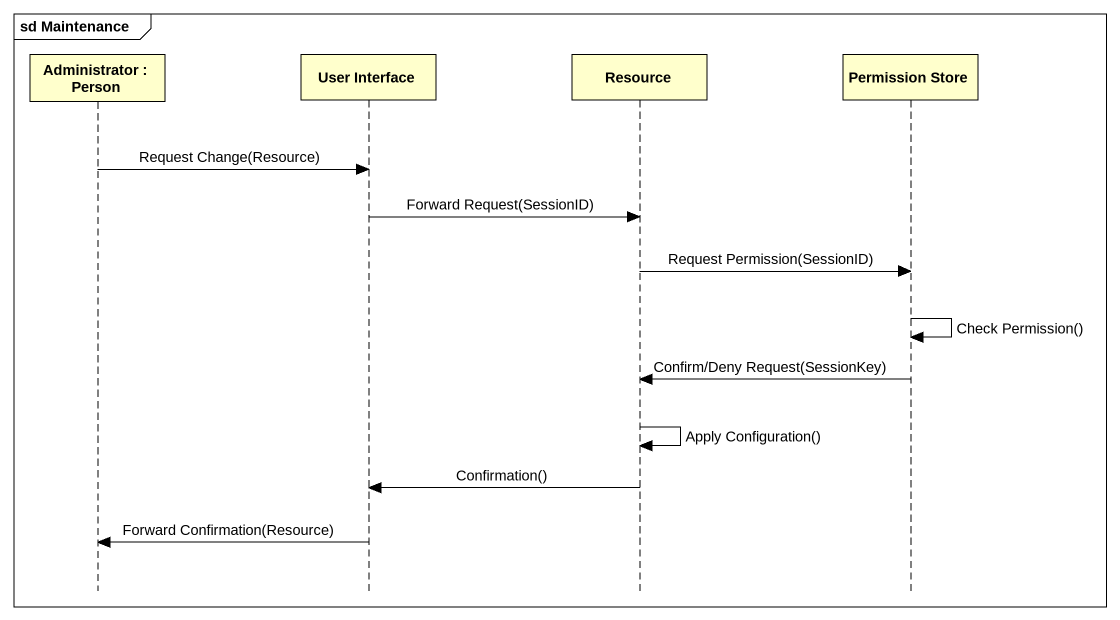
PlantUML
@startuml
mainframe sd Maintenance
hide footbox
participant "Administrator : Person" as Administrator
participant "User Interface" as User_Interface
participant Resource
participant "Permission Store" as Permission_Store

Administrator -> User_Interface : Request Change(Resource)
User_Interface -> Resource : Forward Request(SessionID)
Resource -> Permission_Store : Request Permission(SessionID)
Permission_Store -> Permission_Store : Check Permission()
Permission_Store -> Resource : Confirm/Deny Request(SessionKey)
Resource -> Resource : Apply Configuration()
Resource -> User_Interface : Confirmation()
User_Interface -> Administrator : Forward Confirmation(Resource)
@enduml
